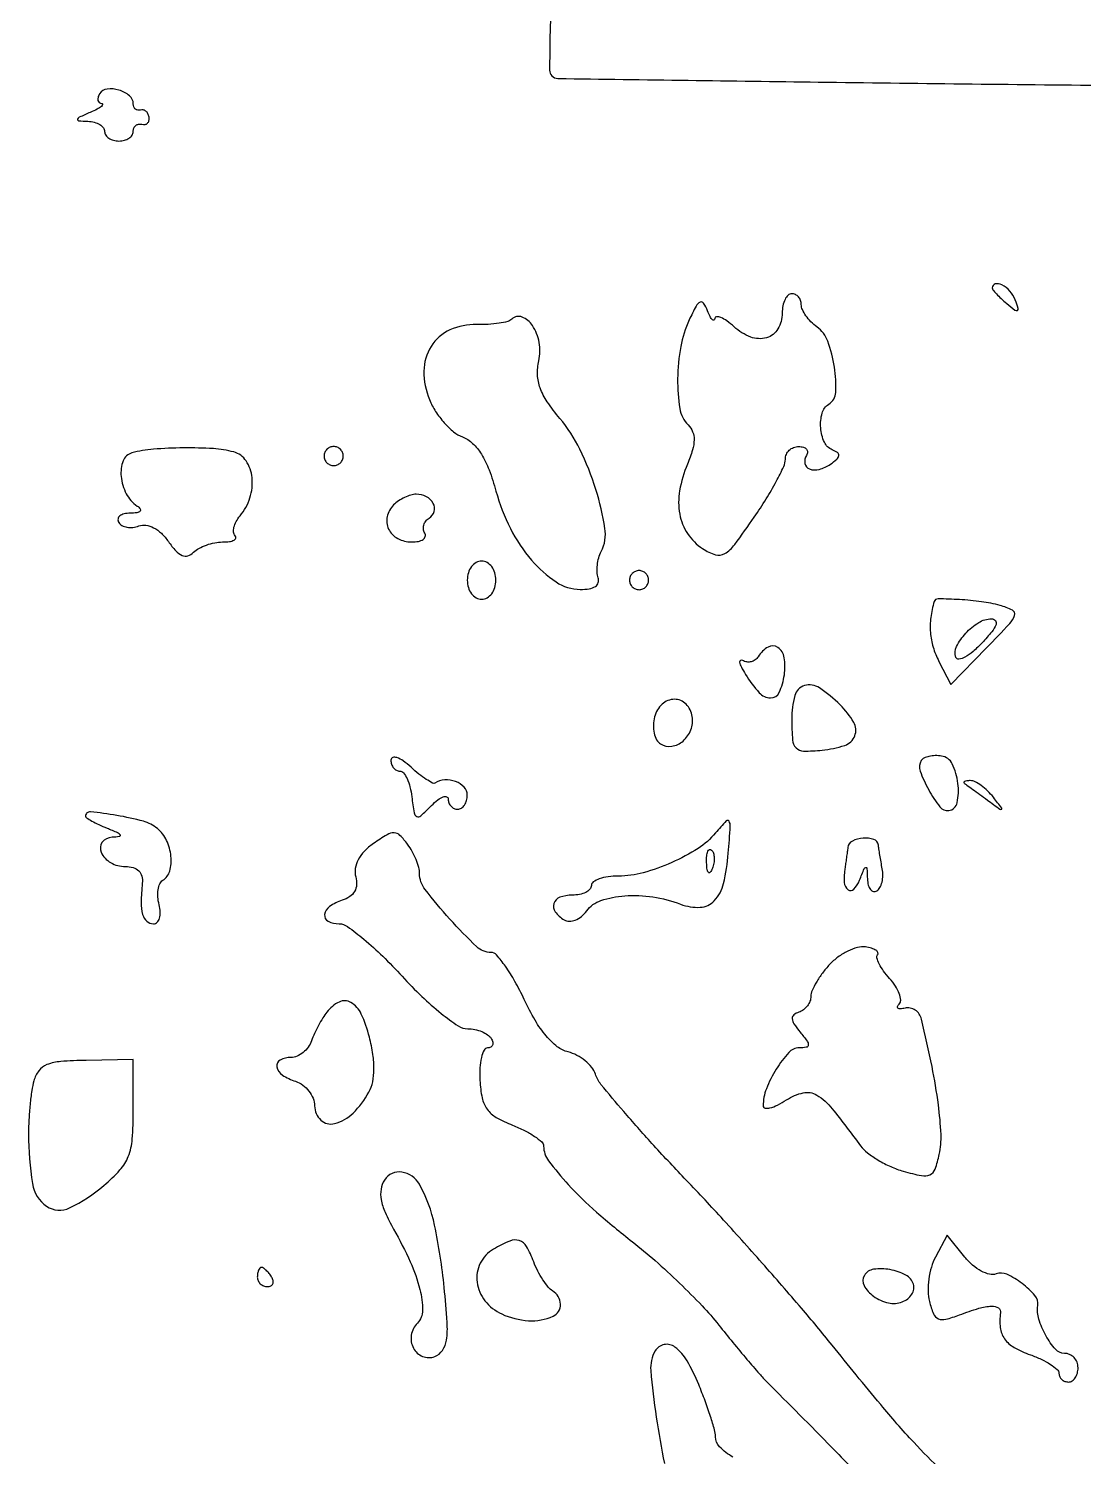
# Model space of a CAD drawing. Extents: x 0 to 5034, y 0 to 2560.
# Drawn here: x 993 to 1103.6, y 1237.2 to 1386.8 of the extents above; entities that cross this region are included whole.
import ezdxf

# ---------------------------------------------------------------- set-up
doc = ezdxf.new("R2010")
doc.units = 0

msp = doc.modelspace()

# ---------------------------------------------------------------- linework, layer by layer
for points in [[(1047.808858, 1390.160753, 0.007904), (1047.66645, 1385.975499, 0.0033), (1047.625194, 1382.42061, 0.194551), (1047.860016, 1381.831487, 0.201004), (1048.4967, 1381.554404, 0.000068), (1075.77763, 1381.182822, 0.001099), (1106.103706, 1380.840527, 0.000666), (1142, 1380.562028, -0.000314), (1227.101333, 1379.961614, -0.000952), (1285.014413, 1379.406404, -0.000192), (1330.108066, 1378.870907, -0.071321)], [(1088.70718, 1235.749089, -0.019117), (1085.776459, 1238.685617, -0.013362), (1082.319831, 1242.631053, -0.003924), (1077.225812, 1248.867802, 0.007803), (1074.023712, 1252.726727, 0.004023), (1069.903103, 1257.460145, 0.003997), (1065.585464, 1262.262154, 0.006036), (1061.742199, 1266.367802, -0.00591), (1058.346703, 1269.993279, -0.008171), (1055.392841, 1273.330797, -0.005486), (1053.00427, 1276.182899, -0.094458), (1052.425549, 1277.247676, 0.09192), (1052.043514, 1277.959087, 0.052939), (1051.356065, 1278.651336, 0.050476), (1050.489676, 1279.221734, 0.058933), (1049.569519, 1279.571908, -0.10465), (1048.427384, 1280.129896, -0.052808), (1047.269827, 1281.248987, -0.041702), (1046.110986, 1282.895018, -0.023013), (1044.965232, 1285.074232, 0.018165), (1043.996388, 1286.961133, 0.025949), (1042.992625, 1288.553056, 0.024215), (1042.070916, 1289.733637, 0.218244), (1041.489741, 1290, -0.19296), (1039.986185, 1290.602692, -0.018285), (1037.16594, 1293.500924, -0.019308), (1034.574726, 1296.598742, -0.165993), (1034, 1298.28222, 0.068607), (1033.912801, 1298.914726, 0.028905), (1033.632683, 1299.727767, 0.027927), (1033.22818, 1300.575021, 0.032537), (1032.74956, 1301.327819, 0.037364), (1031.948068, 1302.267753, 0.194747), (1031.334711, 1302.530958, 0.141804), (1030.594576, 1302.333232, 0.017059), (1029.163517, 1301.401978, 0.046594), (1028.205812, 1300.588524, 0.071349), (1027.564244, 1299.710598, 0.08445), (1027.264864, 1298.807577, 0.102205), (1027.311241, 1297.917816, -0.077615), (1027.395747, 1297.082787, -0.117865), (1027.188964, 1296.386561, -0.114713), (1026.683934, 1295.846384, -0.070932), (1025.897283, 1295.467399, 0.074634), (1024.574612, 1294.818128, 0.211852), (1024.051373, 1293.960763, 0.321165), (1024.42151, 1293.26866, 0.115048), (1025.573652, 1293, -0.158126), (1026.449593, 1292.715877, -0.016852), (1028.161635, 1291.384375, -0.019449), (1030.133943, 1289.606472, -0.014459), (1032.173995, 1287.5, 0.016871), (1034.233505, 1285.393855, 0.021896), (1036.264783, 1283.615625, 0.020291), (1038.044437, 1282.305172, 0.149635), (1039.041326, 1282, -0.049296), (1039.791247, 1281.925883, -0.047351), (1040.522825, 1281.70625, -0.051089), (1041.130501, 1281.383388, -0.107095), (1041.5, 1281, -0.075597), (1041.662897, 1280.617561, -0.152682), (1041.646283, 1280.29375, -0.18699), (1041.4568, 1280.079443, -0.11984), (1041.130106, 1280, 0.286183), (1040.761584, 1279.770255, 0.055735), (1040.484936, 1278.999262, 0.044046), (1040.324101, 1277.898749, 0.027395), (1040.321089, 1276.593233, 0.037462), (1040.55659, 1274.7541, 0.107764), (1041.074647, 1273.584439, 0.105918), (1042.038563, 1272.725101, 0.035489), (1043.75, 1271.906587, -0.022555), (1044.994778, 1271.350315, -0.031671), (1046.045312, 1270.736645, -0.032646), (1046.806793, 1270.148975, -0.2153), (1047, 1269.721083, 0.16201), (1047.51786, 1268.164801, 0.026454), (1049.582472, 1265.690371, 0.025183), (1052.55053, 1262.799704, 0.015395), (1056.318471, 1259.683258, -0.015931), (1058.678389, 1257.727121, -0.010886), (1061.236669, 1255.364075, -0.010982), (1063.605433, 1252.975879, -0.021707), (1065.357621, 1250.96167, 0.00373), (1066.827861, 1249.143529, 0.00387), (1068.307178, 1247.369991, 0.003732), (1069.610443, 1245.854954, 0.016736), (1070.409042, 1245, -0.001641), (1077.213883, 1238.142149, -0.007588), (1081.075626, 1234.103922, -0.012774)], [(1066.835578, 1237.116415, -0.060535), (1065.439226, 1238.212646, -0.198628), (1065, 1239.274677, 0.067923), (1064.903969, 1239.978327, 0.009709), (1064.485938, 1241.375643, 0.010887), (1063.92004, 1243.017676, 0.009098), (1063.25, 1244.735744, 0.033962), (1062.026599, 1247.217826, 0.097547), (1060.765226, 1248.655062, 0.214988), (1059.630458, 1248.923715, 0.217175), (1058.684304, 1248.25, 0.153111), (1058.226386, 1246.206601, 0.016476), (1058.796082, 1241.332623, 0.013373), (1059.664675, 1236.449961, 0.255766)]]:
    msp.add_lwpolyline(points, format="xyb")
for points in [[(1000.473008, 1379.956326, 0.065931), (1000.3064, 1379.585143, 0.125515), (1000.293233, 1379.260274, 0.17213), (1000.431911, 1379.034154, 0.149367), (1000.690983, 1378.929715, -0.429987), (1000.78277, 1378.814325, -0.194335), (1000.674851, 1378.627618, -0.048022), (1000.216629, 1378.335947, -0.016256), (999.5, 1378, 0.005675), (998.347994, 1377.489401, 0.223503), (998.172505, 1377.282091, 0.467319), (998.278423, 1377.131074, 0.011173), (999.25, 1377.070285, -0.054897), (999.919407, 1376.969234, -0.072474), (1000.485937, 1376.726896, -0.090029), (1000.86682, 1376.387084, -0.16722), (1001, 1376, 0.148195), (1001.115568, 1375.618646, 0.098894), (1001.440625, 1375.29375, 0.082425), (1001.926543, 1375.074694, 0.064853), (1002.5, 1375, 0.064853), (1003.073457, 1375.074694, 0.082425), (1003.559375, 1375.29375, 0.098894), (1003.884432, 1375.618646, 0.148195), (1004, 1376, -0.094222), (1004.068905, 1376.362409, -0.125726), (1004.264375, 1376.632812, -0.132333), (1004.557014, 1376.76759, -0.110297), (1004.9, 1376.75, 0.109996), (1005.231142, 1376.73282, 0.155772), (1005.491562, 1376.867188, 0.144454), (1005.638635, 1377.137381, 0.090355), (1005.65, 1377.5, 0.077566), (1005.536173, 1377.863193, 0.104762), (1005.32375, 1378.132812, 0.122172), (1005.047373, 1378.266863, 0.133334), (1004.75, 1378.25, -0.117274), (1004.464368, 1378.224722, -0.141823), (1004.220312, 1378.33576, -0.128502), (1004.057053, 1378.571124, -0.087937), (1004, 1378.893011, 0.222953), (1003.602181, 1379.740824, 0.100467), (1002.494178, 1380.336202, 0.101539), (1001.250797, 1380.448947, 0.230261)], [(1094, 1359.622445, 0.172995), (1094.07509, 1359.411909, 0.015689), (1094.44735, 1358.984529, 0.018888), (1094.939562, 1358.492636, 0.013646), (1095.522892, 1357.981001, 0.008807), (1096.382614, 1357.292701, 0.27071), (1096.644403, 1357.258808, 0.389672), (1096.735322, 1357.458284, 0.012731), (1096.415903, 1358.358556, 0.091143), (1095.856754, 1359.274265, 0.089947), (1095.00624, 1359.936277, 0.178047), (1094.321922, 1360.025462, 0.350363)], [(1062.25, 1356.255007, 0.0657), (1061.360208, 1353.467622, 0.04207), (1061.041818, 1350.079389, 0.041671), (1061.271437, 1346.969053, 0.158409), (1062.144365, 1345.255635, -0.099755), (1062.616272, 1344.545536, -0.102271), (1062.770818, 1343.714472, -0.06964), (1062.598657, 1342.641026, -0.023658), (1062.062372, 1341.15058, 0.054767), (1061.253188, 1338.370859, 0.088336), (1061.259002, 1335.91212, 0.102927), (1062.082935, 1333.87127, 0.099878), (1063.65942, 1332.30277, 0.069671), (1065.005853, 1331.661236, 0.216741), (1065.979874, 1331.780018, 0.096545), (1067.019846, 1332.73099, 0.008735), (1069.076086, 1335.610588, 0.012066), (1070.323389, 1337.520583, 0.015329), (1071.376517, 1339.344127, 0.013339), (1072.161458, 1340.903296, 0.110374), (1072.333333, 1341.672417, -0.104013), (1072.439864, 1342.178982, -0.098983), (1072.742336, 1342.610022, -0.096698), (1073.194208, 1342.898889, -0.094277), (1073.725684, 1343, -0.069554), (1074.216195, 1342.931435, -0.144159), (1074.540028, 1342.726548, -0.190043), (1074.649104, 1342.422774, -0.131424), (1074.542705, 1342.069098, 0.182433), (1074.376588, 1341.21764, 0.268205), (1074.851284, 1340.64517, 0.156413), (1075.886046, 1340.599496, 0.085595), (1077.047746, 1341.142114, 0.028671), (1077.717967, 1341.667747, 0.180907), (1077.918937, 1342.044114, 0.274229), (1077.783667, 1342.361592, 0.061891), (1077.25, 1342.659464, -0.192558), (1076.416049, 1343.461548, -0.087212), (1076.034023, 1344.955001, -0.086884), (1076.183642, 1346.494428, -0.188952), (1076.884695, 1347.428738, 0.248506), (1077.610298, 1348.66692, 0.049066), (1077.463726, 1351.32345, 0.049613), (1076.768703, 1354.019301, 0.148058), (1075.634764, 1355.525116, -0.041176), (1075.009285, 1356.066746, -0.041032), (1074.480212, 1356.704149, -0.044222), (1074.115054, 1357.338391, -0.108929), (1074, 1357.860243, 0.086463), (1073.924174, 1358.295455, 0.094072), (1073.70625, 1358.665196, 0.100251), (1073.381465, 1358.912501, 0.113217), (1073, 1359, 0.193529), (1072.618064, 1358.846416, 0.087393), (1072.29375, 1358.403281, 0.067241), (1072.073647, 1357.746082, 0.047258), (1072, 1356.968615, -0.133369), (1071.550556, 1355.313628, -0.193082), (1070.366627, 1354.39671, -0.161978), (1068.697559, 1354.469624, -0.092951), (1066.962755, 1355.533706, 0.025765), (1066.203892, 1356.152462, 0.056972), (1065.555913, 1356.522356, 0.118429), (1065.123082, 1356.596264, 0.372598), (1064.929715, 1356.404988, -0.238966), (1064.833185, 1356.246352, -0.357195), (1064.68041, 1356.266499, -0.074094), (1064.446971, 1356.603636, -0.019558), (1064.179715, 1357.204371, 0.047941), (1063.765902, 1358.008464, 0.381236), (1063.395666, 1358.111428, 0.157815), (1062.974076, 1357.702419, 0.011823)], [(1043.672077, 1356.338744, -0.135279), (1043.240805, 1356.093829, -0.024279), (1042.325942, 1355.90933, -0.024645), (1041.202682, 1355.795301, -0.020081), (1039.993696, 1355.781116, 0.113995), (1037.184374, 1355.215777, 0.146851), (1035.209815, 1353.493673, 0.139934), (1034.452176, 1350.897124, 0.099967), (1035.03729, 1347.909974, 0.045042), (1035.686833, 1346.670566, 0.038105), (1036.581288, 1345.49132, 0.039772), (1037.571488, 1344.538418, 0.081022), (1038.502967, 1343.998872, -0.099641), (1039.563249, 1343.331249, -0.064211), (1040.481548, 1342.200252, -0.048647), (1041.287056, 1340.560091, -0.023544), (1042.005904, 1338.332997, 0.051497), (1043.517892, 1334.411971, 0.059412), (1045.744749, 1331.083421, 0.068745), (1048.312873, 1328.807224, 0.145011), (1050.833333, 1328.027778, 0.041895), (1051.779908, 1328.095893, 0.105296), (1052.422644, 1328.341788, 0.173056), (1052.727167, 1328.739997, 0.165083), (1052.718461, 1329.25, -0.074793), (1052.60232, 1329.838097, -0.040582), (1052.628499, 1330.57623, -0.03932), (1052.779425, 1331.339692, -0.049699), (1053.041603, 1332.009506, 0.158305), (1053.427459, 1334.42508, 0.036614), (1052.481206, 1338.48836, 0.038008), (1050.804866, 1342.710163, 0.061492), (1048.700355, 1345.944979, -0.025443), (1047.371799, 1347.697198, -0.061901), (1046.632561, 1349.137418, -0.077962), (1046.363788, 1350.4985, -0.063976), (1046.494813, 1351.976383, 0.098849), (1046.53159, 1353.896938, 0.099426), (1045.827445, 1355.679994, 0.158426), (1044.738541, 1356.5646, 0.296618)], [(1003.857386, 1342.331355, 0.24253), (1002.937157, 1341.498355, 0.115156), (1002.724249, 1339.869032, 0.095264), (1003.264987, 1338.052475, 0.125013), (1004.412284, 1336.765313, -0.085836), (1004.723968, 1336.465909, -0.365067), (1004.708235, 1336.227252, -0.170502), (1004.382715, 1336.063067, -0.03024), (1003.690983, 1336.015313, 0.052963), (1003.039978, 1335.940582, 0.113799), (1002.586983, 1335.723577, 0.185546), (1002.401258, 1335.406965, 0.181238), (1002.473008, 1335.043674, 0.131831), (1002.81419, 1334.722582, 0.080429), (1003.340382, 1334.540931, 0.070849), (1003.966056, 1334.521882, 0.063932), (1004.595796, 1334.675134, -0.12791), (1005.32825, 1334.757491, -0.086027), (1006.133071, 1334.496042, -0.070553), (1006.941368, 1333.910894, -0.048114), (1007.679501, 1333.04719, 0.03117), (1008.46436, 1332.063275, 0.107847), (1009.123624, 1331.592339, 0.177804), (1009.725083, 1331.560136, 0.122345), (1010.315729, 1331.915729, -0.072383), (1010.873032, 1332.331432, -0.038745), (1011.659204, 1332.681496, -0.037591), (1012.534123, 1332.920176, -0.04783), (1013.366667, 1333, 0.0318), (1014.077921, 1333.045282, 0.084883), (1014.56234, 1333.193285, 0.212468), (1014.740739, 1333.411115, 0.269477), (1014.675343, 1333.657991, -0.178578), (1014.510948, 1334.01459, -0.08031), (1014.553664, 1334.53602, -0.064443), (1014.786889, 1335.13604, -0.048361), (1015.185106, 1335.723039, 0.096514), (1016.223885, 1337.623187, 0.10165), (1016.447379, 1339.738622, 0.121834), (1015.828298, 1341.489756, 0.183524), (1014.53043, 1342.427133, 0.05044), (1012.392533, 1342.775868, 0.017471), (1009.263561, 1342.857128, 0.017659), (1006.110152, 1342.717379, 0.045083)], [(1024, 1342, 0.099038), (1024.076342, 1341.618362, 0.097945), (1024.29375, 1341.29375, 0.097945), (1024.618362, 1341.076342, 0.099038), (1025, 1341, 0.099038), (1025.381638, 1341.076342, 0.097945), (1025.70625, 1341.29375, 0.097945), (1025.923658, 1341.618362, 0.099038), (1026, 1342, 0.099038), (1025.923658, 1342.381638, 0.097945), (1025.70625, 1342.70625, 0.097945), (1025.381638, 1342.923658, 0.099038), (1025, 1343, 0.099038), (1024.618362, 1342.923658, 0.097945), (1024.29375, 1342.70625, 0.097945), (1024.076342, 1342.381638, 0.099038)], [(1031.278145, 1336.878145, 0.142344), (1030.604544, 1335.652738, 0.169817), (1030.75714, 1334.349987, 0.158532), (1031.70896, 1333.363422, 0.122831), (1033.166006, 1333, 0.046904), (1033.873697, 1333.066534, 0.102123), (1034.375623, 1333.273452, 0.179816), (1034.593917, 1333.578964, 0.207438), (1034.542705, 1333.930902, -0.110145), (1034.402413, 1334.334982, -0.099917), (1034.439712, 1334.775821, -0.094986), (1034.649431, 1335.185645, -0.088941), (1035, 1335.5, 0.186701), (1035.526119, 1336.194857, 0.196689), (1035.432733, 1337.044269, 0.15221), (1034.711864, 1337.744356, 0.117708), (1033.640983, 1338, 0.072204), (1033.084413, 1337.919206, 0.03876), (1032.434994, 1337.670455, 0.037618), (1031.798881, 1337.307524, 0.047966)], [(1039, 1329, 0.072314), (1039.111864, 1328.230589, 0.08892), (1039.4375, 1327.583333, 0.10214), (1039.924246, 1327.153209, 0.130775), (1040.5, 1327, 0.130775), (1041.075754, 1327.153209, 0.10214), (1041.5625, 1327.583333, 0.08892), (1041.888136, 1328.230589, 0.072314), (1042, 1329, 0.072314), (1041.888136, 1329.769411, 0.08892), (1041.5625, 1330.416667, 0.10214), (1041.075754, 1330.846791, 0.130775), (1040.5, 1331, 0.130775), (1039.924246, 1330.846791, 0.10214), (1039.4375, 1330.416667, 0.08892), (1039.111864, 1329.769411, 0.072314)], [(1056, 1329, 0.099038), (1056.076342, 1328.618362, 0.097945), (1056.29375, 1328.29375, 0.097945), (1056.618362, 1328.076342, 0.099038), (1057, 1328, 0.099038), (1057.381638, 1328.076342, 0.097945), (1057.70625, 1328.29375, 0.097945), (1057.923658, 1328.618362, 0.099038), (1058, 1329, 0.099038), (1057.923658, 1329.381638, 0.097945), (1057.70625, 1329.70625, 0.097945), (1057.381638, 1329.923658, 0.099038), (1057, 1330, 0.099038), (1056.618362, 1329.923658, 0.097945), (1056.29375, 1329.70625, 0.097945), (1056.076342, 1329.381638, 0.099038)], [(1087.923489, 1326.75, 0.042425), (1087.567768, 1325.098845, 0.051613), (1087.529408, 1323.518022, 0.052692), (1087.814037, 1321.989992, 0.047318), (1088.417805, 1320.495793), (1089.671511, 1318.079271), (1093.4067, 1321.904452, 0.004851), (1095.843657, 1324.449048, 0.112006), (1096.349565, 1325.310499, 0.370952), (1096.11348, 1325.865012, 0.04909), (1094.820944, 1326.351162, 0.031994), (1092.89364, 1326.737205, 0.018992), (1090.560731, 1326.961242, 0.010009), (1088.330397, 1327.045462, 0.334591)], [(1092.944136, 1322.440535, -0.025747), (1091.997087, 1321.531127, -0.051053), (1091.145616, 1320.933955, -0.087344), (1090.515016, 1320.714174, -0.36791), (1090.198035, 1320.905894, -0.198021), (1090.277637, 1322.053815, -0.070825), (1091.22482, 1323.433472, -0.068081), (1092.585465, 1324.560578, -0.133063), (1093.924314, 1324.961963, -0.229188), (1094.337326, 1324.77559, -0.273281), (1094.405543, 1324.360202, -0.079156), (1093.960221, 1323.597967, -0.016867)], [(1069.489919, 1320.983688, -0.097873), (1069.173535, 1320.643186, -0.097663), (1068.751174, 1320.448323, -0.098214), (1068.28848, 1320.428992, -0.100216), (1067.857077, 1320.588331, 0.257669), (1067.621449, 1320.599935, 0.341442), (1067.530043, 1320.414314, 0.070417), (1067.716267, 1319.889684, 0.019142), (1068.154663, 1319.123953, 0.041569), (1069.590552, 1317.200776, 0.211403), (1070.776851, 1316.657147, 0.29873), (1071.688398, 1317.238281, 0.069344), (1072.22372, 1319.070943, 0.076863), (1072.209807, 1320.878922, 0.202496), (1071.534607, 1321.954194, 0.294375), (1070.518262, 1321.992756, 0.121231)], [(1073, 1314.436642, 0.018005), (1073.078745, 1312.250577, 0.177169), (1073.450627, 1311.423854, 0.202244), (1074.242297, 1311.090742, 0.024409), (1076.172988, 1311.186642, 0.056196), (1078.544174, 1311.693808, 0.220805), (1079.602816, 1312.695213, 0.233281), (1079.490047, 1314.104922, 0.061881), (1078.0625, 1315.9375, 0.049239), (1075.899926, 1317.711469, 0.222783), (1074.328437, 1317.94929, 0.262517), (1073.317256, 1316.904677, 0.06401)], [(1058.627636, 1314.684081, 0.056799), (1058.504126, 1313.822001, 0.061538), (1058.583768, 1312.978092, 0.069509), (1058.843924, 1312.278046, 0.131403), (1059.254061, 1311.842982, 0.177843), (1060.427453, 1311.603207, 0.141504), (1061.609728, 1312.147685, 0.125021), (1062.420949, 1313.310039, 0.127255), (1062.571975, 1314.710559, 0.158403), (1061.926681, 1316.013254, 0.203593), (1060.705027, 1316.52255, 0.188613), (1059.416271, 1316.008463, 0.141588)], [(1031, 1310.154988, 0.079362), (1031.070471, 1309.7138, 0.091), (1031.274238, 1309.339278, 0.100769), (1031.577522, 1309.088888, 0.122937), (1031.933578, 1309, -0.230105), (1032.314482, 1308.814903, -0.057826), (1032.685866, 1308.209974, -0.047169), (1032.994207, 1307.340536, -0.032367), (1033.183578, 1306.310548, 0.010848), (1033.418996, 1304.625474, 0.252141), (1033.703922, 1304.254143, 0.296953), (1034.135169, 1304.321524, 0.014047), (1035.25, 1305.381977, -0.028821), (1035.923107, 1305.98541, -0.074625), (1036.485938, 1306.310866, -0.190764), (1036.837983, 1306.310268, -0.307173), (1037, 1306.071429, 0.09221), (1037.076077, 1305.662416, 0.096076), (1037.29375, 1305.314732, 0.099376), (1037.618459, 1305.082053, 0.106313), (1038, 1305, 0.148195), (1038.381354, 1305.115568, 0.098894), (1038.70625, 1305.440625, 0.082425), (1038.925306, 1305.926543, 0.064853), (1039, 1306.5, 0.19252), (1038.671908, 1307.320517, 0.114811), (1037.780623, 1307.90625, 0.102469), (1036.630337, 1308.078403, 0.127836), (1035.604988, 1307.75, -0.274782), (1035.348978, 1307.742849, -0.019092), (1034.70767, 1308.133028, -0.022841), (1033.940274, 1308.69306, -0.014865), (1033.104988, 1309.404988, 0.028612), (1032.295319, 1310.057537, 0.069832), (1031.617969, 1310.411646, 0.166052), (1031.190213, 1310.417281, 0.324431)], [(1086.564955, 1310.105099, 0.229214), (1086.451523, 1309.006973, 0.038855), (1087.345703, 1307.03327, 0.038407), (1088.521005, 1305.238721, 0.270909), (1089.45, 1304.862198, 0.314309), (1090.332183, 1305.689183, 0.084832), (1090.411868, 1307.712713, 0.078498), (1089.809957, 1309.755255, 0.250505), (1088.703971, 1310.572942, 0.041928), (1088.022293, 1310.615208, 0.048399), (1087.376023, 1310.538195, 0.054912), (1086.855065, 1310.362635, 0.146655)], [(1091.083333, 1307.717032, -0.006866), (1091.344143, 1307.534628, -0.000676), (1091.965104, 1307.086246, -0.000854), (1092.703647, 1306.549513, -0.000677), (1093.5, 1305.967032, 0.001613), (1094.813734, 1305.009889, 0.268706), (1094.983598, 1304.992604, 0.484056), (1095.013098, 1305.11031, 0.002253), (1094.127555, 1306.25, 0.033687), (1093.52532, 1306.919689, 0.036088), (1092.851526, 1307.485938, 0.038743), (1092.206305, 1307.880901, 0.118513), (1091.710889, 1308, 0.025033), (1091.335842, 1307.981211, 0.081051), (1091.095803, 1307.916878, 0.280207), (1091.031105, 1307.82247, 0.262974)], [(999, 1304.275085, 0.258455), (999.095642, 1304.102419, 0.013522), (999.660938, 1303.769625, 0.01856), (1000.387747, 1303.402335, 0.012154), (1001.25, 1303.031162, -0.009081), (1002.346757, 1302.56701, -0.163984), (1002.62347, 1302.312521, -0.52236), (1002.534375, 1302.132971, -0.027649), (1001.781385, 1302.063386, 0.221883), (1000.756572, 1301.538222, 0.2784), (1000.633782, 1300.498009, 0.158686), (1001.631787, 1299.405662, 0.129658), (1003.169847, 1299, -0.068564), (1003.994367, 1298.886401, -0.126588), (1004.575867, 1298.549068, -0.137311), (1004.89316, 1297.99539, -0.08743), (1004.947704, 1297.25, 0.020335), (1004.826221, 1295.251358, 0.072237), (1004.984789, 1293.981017, 0.141065), (1005.41851, 1293.27151, 0.187613), (1006.116631, 1293, 0.196983), (1006.503889, 1293.158725, 0.126681), (1006.757183, 1293.580515, 0.086541), (1006.832365, 1294.224988, 0.049856), (1006.710511, 1294.999004, -0.046215), (1006.577577, 1295.805232, -0.054994), (1006.607491, 1296.575304, -0.064046), (1006.78447, 1297.198685, -0.15438), (1007.09388, 1297.558021, 0.188979), (1007.821052, 1298.527245, 0.093731), (1007.950796, 1300.083072, 0.084338), (1007.489637, 1301.736516, 0.109889), (1006.530013, 1302.975091, 0.107305), (1005.063628, 1303.736517, 0.02355), (1002.274555, 1304.354493, 0.017581), (999.506213, 1304.732755, 0.444007)], [(1065.01722, 1302.520749, -0.077379), (1063.183985, 1300.901094, -0.037747), (1060.428616, 1299.418247, -0.037611), (1057.434365, 1298.348725, -0.06707), (1054.846362, 1298, 0.033375), (1053.756071, 1297.927143, 0.051146), (1052.836119, 1297.70625, 0.0663), (1052.201817, 1297.383837, 0.246871), (1052, 1297, -0.191087), (1051.848523, 1296.618118, -0.088204), (1051.4125, 1296.29375, -0.068025), (1050.765418, 1296.073693, -0.048028), (1050, 1296, 0.085847), (1048.704775, 1295.775967, 0.232077), (1048.071203, 1295.125405, 0.245491), (1048.215865, 1294.258635, 0.092863), (1049.151704, 1293.406242, 0.144083), (1049.683428, 1293.260582, 0.090383), (1050.320103, 1293.389041, 0.076762), (1050.963904, 1293.768501, 0.063487), (1051.511946, 1294.347225, -0.155315), (1053.001924, 1295.436459, -0.062934), (1055.496817, 1295.935413, -0.055712), (1058.451697, 1295.818263, -0.053146), (1061.357439, 1295.054202, 0.102792), (1063.398895, 1294.727985, 0.195522), (1064.884678, 1295.414043, 0.130936), (1065.857819, 1297.231252, 0.038186), (1066.351645, 1300.393186, 0.002988), (1066.557693, 1303.22575, 0.158001), (1066.426304, 1303.747322, 0.495304), (1066.112124, 1303.775942, 0.012288)], [(1078.875, 1301, -0.002466), (1078.813631, 1300.527973, -0.001204), (1078.730946, 1299.926563, -0.001195), (1078.641957, 1299.30154, -0.001731), (1078.560134, 1298.75, 0.055511), (1078.503354, 1297.325288, 0.214471), (1078.912653, 1296.564572, 0.39073), (1079.515805, 1296.61921, 0.090806), (1080.102217, 1297.566376, -0.00365), (1080.587802, 1298.780195, -0.264279), (1080.750839, 1298.908357, -0.440334), (1080.873805, 1298.808895, -0.005569), (1080.929715, 1297.690983, 0.051042), (1081.022285, 1297.038006, 0.106458), (1081.24694, 1296.578742, 0.175461), (1081.56022, 1296.38392, 0.192979), (1081.910933, 1296.444954, 0.130709), (1082.235346, 1296.788145, 0.063249), (1082.456044, 1297.35546, 0.056266), (1082.547692, 1298.044344, 0.05232), (1082.487445, 1298.753971, -0.003291), (1082.353805, 1299.477451, -0.003226), (1082.228784, 1300.207416, -0.003176), (1082.127316, 1300.849139, -0.012202), (1082.076511, 1301.25, 0.292799), (1081.609047, 1301.838423, 0.102283), (1080.486449, 1301.98054, 0.095686), (1079.349255, 1301.667378, 0.251864)], [(1064.683114, 1298.8125, -0.054073), (1064.461564, 1298.395823, -0.470617), (1064.279315, 1298.37858, -0.168741), (1064.137993, 1298.670344, -0.018894), (1064.078947, 1299.416667, -0.028489), (1064.089945, 1300.112848, -0.077125), (1064.200665, 1300.592839, -0.208169), (1064.385309, 1300.77538, -0.296942), (1064.604167, 1300.729167, -0.126455), (1064.797407, 1300.402231, -0.060344), (1064.876576, 1299.916927, -0.05415), (1064.839148, 1299.359369, -0.051402)], [(1076.96175, 1288.728569, 0.026376), (1076.21092, 1287.832222, 0.028174), (1075.576264, 1286.880668, 0.029284), (1075.12883, 1286.007045, 0.104067), (1075, 1285.394772, -0.092668), (1074.906358, 1284.893854, -0.069879), (1074.632812, 1284.403838, -0.068452), (1074.227766, 1283.998767, -0.081197), (1073.75, 1283.745955, 0.089044), (1073.214414, 1283.451776, 0.241964), (1073.044543, 1283.067364, 0.134492), (1073.227915, 1282.525095, 0.024158), (1073.872445, 1281.662621, -0.013538), (1074.607911, 1280.720842, -0.174155), (1074.734105, 1280.299622, -0.349966), (1074.523861, 1280.063296, -0.042638), (1073.78296, 1280, 0.211934), (1072.680409, 1279.510687, 0.044557), (1071.379502, 1277.786462, 0.045861), (1070.337266, 1275.712404, 0.093772), (1070, 1273.929894, 0.363816), (1070.200368, 1273.690973, 0.106663), (1070.716899, 1273.710324, 0.055956), (1071.503508, 1274.007992, 0.026626), (1072.440507, 1274.552976, -0.089903), (1074.202991, 1275.29963, -0.196323), (1075.624545, 1275.06099, -0.086149), (1077.230808, 1273.635303, -0.009674), (1080.209756, 1269.746351, 0.069512), (1080.929307, 1269.008907, 0.030655), (1082.057958, 1268.240746, 0.029603), (1083.373876, 1267.560494, 0.035071), (1084.689676, 1267.083457, 0.019385), (1086.602967, 1266.617417, 0.160225), (1087.479999, 1266.721023, 0.200001), (1088.021464, 1267.313235, 0.032791), (1088.460174, 1268.837106, 0.065245), (1088.638327, 1270.941721, 0.021272), (1088.362544, 1274.053441, 0.01742), (1087.695782, 1278.038748, 0.008857), (1086.595101, 1283, 0.090094), (1086.35347, 1283.547338, 0.095662), (1085.9387, 1283.961458, 0.100081), (1085.416404, 1284.178826, 0.108934), (1084.867163, 1284.166667, -0.035606), (1084.38529, 1284.084959, -0.175441), (1084.122558, 1284.152203, -0.362762), (1084.073346, 1284.325371, -0.091829), (1084.252182, 1284.585515, 0.216546), (1084.413061, 1285.014367, 0.072252), (1084.268707, 1285.685484, 0.056228), (1083.867969, 1286.477414, 0.038711), (1083.252182, 1287.273836, -0.026719), (1082.61727, 1288.05555, -0.040544), (1082.161578, 1288.802704, -0.047675), (1081.920516, 1289.42174, -0.259119), (1082, 1289.759658, 0.302351), (1082.034999, 1289.989865, 0.143972), (1081.827827, 1290.224969, 0.071626), (1081.363079, 1290.432224, 0.032698), (1080.71175, 1290.571801, 0.103428), (1079.885472, 1290.521836, 0.047618), (1078.872534, 1290.138616, 0.044371), (1077.84465, 1289.514716, 0.046673)], [(1024.277679, 1283.75, 0.02802), (1023.862152, 1283.145891, 0.014715), (1023.411331, 1282.353125, 0.014594), (1022.995851, 1281.511252, 0.021709), (1022.686619, 1280.75, -0.07166), (1022.333638, 1280.08102, -0.065143), (1021.796181, 1279.514062, -0.068705), (1021.163438, 1279.13063, -0.102258), (1020.531385, 1279, 0.119293), (1019.394573, 1278.724856, 0.331712), (1019.054333, 1278.029909, 0.201459), (1019.627084, 1277.161196, 0.070862), (1021, 1276.5, -0.081113), (1021.764378, 1276.112489, -0.069591), (1022.4125, 1275.483985, -0.071315), (1022.850007, 1274.718828, -0.094537), (1023, 1273.932612, 0.207367), (1023.645465, 1272.443199, 0.255704), (1025.089933, 1272.070915, 0.133746), (1027.034757, 1273.169907, 0.072765), (1028.696707, 1275.377748, 0.074991), (1029.085771, 1276.442663, 0.048317), (1029.222461, 1277.751998, 0.040026), (1029.109277, 1279.309395, 0.02401), (1028.739605, 1281.127748, 0.04407), (1027.891487, 1283.551053, 0.154904), (1026.800332, 1284.76517, 0.253216), (1025.569625, 1284.808652, 0.113374)], [(993.580608, 1276.56003, 0.029444), (993.367645, 1275.528143, 0.011367), (993.189841, 1274.077009, 0.011208), (993.067842, 1272.49101, 0.01359), (993.027309, 1271, 0.038552), (993.430458, 1265.77911, 0.206845), (994.916715, 1263.419347, 0.270688), (997.330622, 1263.245036, 0.060796), (1000.923275, 1265.588894, 0.034258), (1002.6068, 1267.214816, 0.090813), (1003.482529, 1268.633017, 0.074911), (1003.888879, 1270.428978, 0.018244), (1004, 1273.473342), (1004, 1278.768897), (999.066953, 1278.694478, 0.014887), (996.409988, 1278.575214, 0.074236), (994.958355, 1278.246286, 0.134876), (994.106094, 1277.612848, 0.100613)], [(1030.330957, 1266.1629, 0.099236), (1029.960542, 1265.193314, 0.087708), (1029.969063, 1264.110451, 0.060731), (1030.38685, 1262.779458, 0.022115), (1031.283037, 1261.013826, -0.022193), (1033.028196, 1257.574261, -0.0445), (1034.032436, 1254.70075, -0.060438), (1034.313133, 1252.494396, -0.200423), (1033.768395, 1251.168395, 0.158116), (1033.133709, 1249.924368, 0.160621), (1033.355481, 1248.553577, 0.17904), (1034.31531, 1247.681462, 0.189634), (1035.58447, 1247.670788, 0.150889), (1036.408913, 1248.318508, 0.117646), (1036.824282, 1249.385831, 0.051223), (1036.888761, 1251.250711, 0.008118), (1036.581053, 1254.903929, 0.026242), (1035.576416, 1261.430129, 0.075532), (1033.98441, 1265.711658, 0.231318), (1032.152003, 1266.990697, 0.299175)], [(1041.75, 1258.919901, 0.145725), (1040.36319, 1257.443068, 0.148899), (1040.025197, 1255.461395, 0.137359), (1040.85102, 1253.506509, 0.118186), (1042.614909, 1252.129598, 0.091244), (1045.421931, 1251.426159, 0.122721), (1047.990124, 1251.895246, 0.307214), (1048.756967, 1253.146588, 0.247604), (1047.938317, 1254.538122, -0.084151), (1047.467942, 1254.951907, -0.02702), (1046.920143, 1255.707373, -0.026089), (1046.390899, 1256.629171, -0.026432), (1045.963068, 1257.597139, 0.037544), (1045.208711, 1259.206278, 0.190545), (1044.453769, 1259.817764, 0.177779), (1043.450761, 1259.769923, 0.031978)], [(1088.051865, 1258.096911, 0.053423), (1087.627554, 1257.048756, 0.036158), (1087.364175, 1255.785971, 0.036391), (1087.286954, 1254.513005, 0.058503), (1087.42669, 1253.436067, 0.036691), (1087.85035, 1252.15443, 0.191845), (1088.358625, 1251.632023, 0.169882), (1089.127162, 1251.56772, 0.027568), (1090.576821, 1252.029207, -0.016788), (1092.602262, 1252.722401, -0.061309), (1093.937166, 1252.956648, -0.156392), (1094.648681, 1252.768112, -0.297896), (1094.881579, 1252.25, 0.067802), (1094.848616, 1250.695706, 0.126261), (1095.295951, 1249.526399, 0.110517), (1096.303468, 1248.617329, 0.044657), (1098, 1247.850155, -0.025101), (1099.148936, 1247.383752, -0.035037), (1100.11875, 1246.846541, -0.037743), (1100.813953, 1246.316561, -0.214187), (1101, 1245.902175, 0.11006), (1101.076689, 1245.557997, 0.099907), (1101.29375, 1245.265014, 0.095011), (1101.618199, 1245.068512, 0.089011), (1102, 1245, 0.148195), (1102.381354, 1245.115568, 0.098894), (1102.70625, 1245.440625, 0.082425), (1102.925306, 1245.926543, 0.064853), (1103, 1246.5, 0.09444), (1102.890881, 1247.072563, 0.096745), (1102.57917, 1247.559375, 0.09895), (1102.114032, 1247.885241, 0.103835), (1101.567388, 1248, -0.217551), (1100.634502, 1248.426066, -0.051466), (1099.627703, 1249.863204, -0.051562), (1098.89022, 1251.5824, -0.113487), (1098.782006, 1253, 0.217631), (1098.480009, 1254.055155, 0.053551), (1097.135248, 1255.324251, 0.053512), (1095.541165, 1256.285297, 0.203236), (1094.403699, 1256.324672, -0.153691), (1093.729602, 1256.283222, -0.062504), (1092.862427, 1256.618, -0.053867), (1091.950663, 1257.24298, -0.045432), (1091.134552, 1258.082163), (1089.273793, 1260.380103)], [(1017, 1256, 0.105053), (1017.081062, 1255.618444, 0.099167), (1017.311086, 1255.29375, 0.09642), (1017.654762, 1255.076123, 0.093332), (1018.059017, 1255, 0.108972), (1018.413961, 1255.078288, 0.182303), (1018.6254, 1255.29375, 0.161196), (1018.656512, 1255.6179, 0.082592), (1018.5, 1256, 0.029505), (1018.231006, 1256.382774, 0.035638), (1017.933975, 1256.70625, 0.038439), (1017.65171, 1256.934461, 0.151918), (1017.440983, 1257, 0.210953), (1017.272352, 1256.92554, 0.081139), (1017.129539, 1256.70625, 0.061769), (1017.032345, 1256.382849, 0.042167)], [(1080.60537, 1256.170493, 0.270193), (1080.577731, 1255.099067, 0.114753), (1081.571532, 1253.989685, 0.095134), (1083.125753, 1253.291705, 0.15083), (1084.570423, 1253.38865, 0.074708), (1085.149236, 1253.716642, 0.085091), (1085.576648, 1254.188192, 0.095438), (1085.789485, 1254.726893, 0.126699), (1085.75483, 1255.250526, 0.194508), (1084.947188, 1256.204814, 0.07701), (1083.291925, 1256.772715, 0.078818), (1081.580687, 1256.806049, 0.223459)]]:
    msp.add_lwpolyline(points, format="xyb", close=True)

doc.saveas('drawing.dxf')
